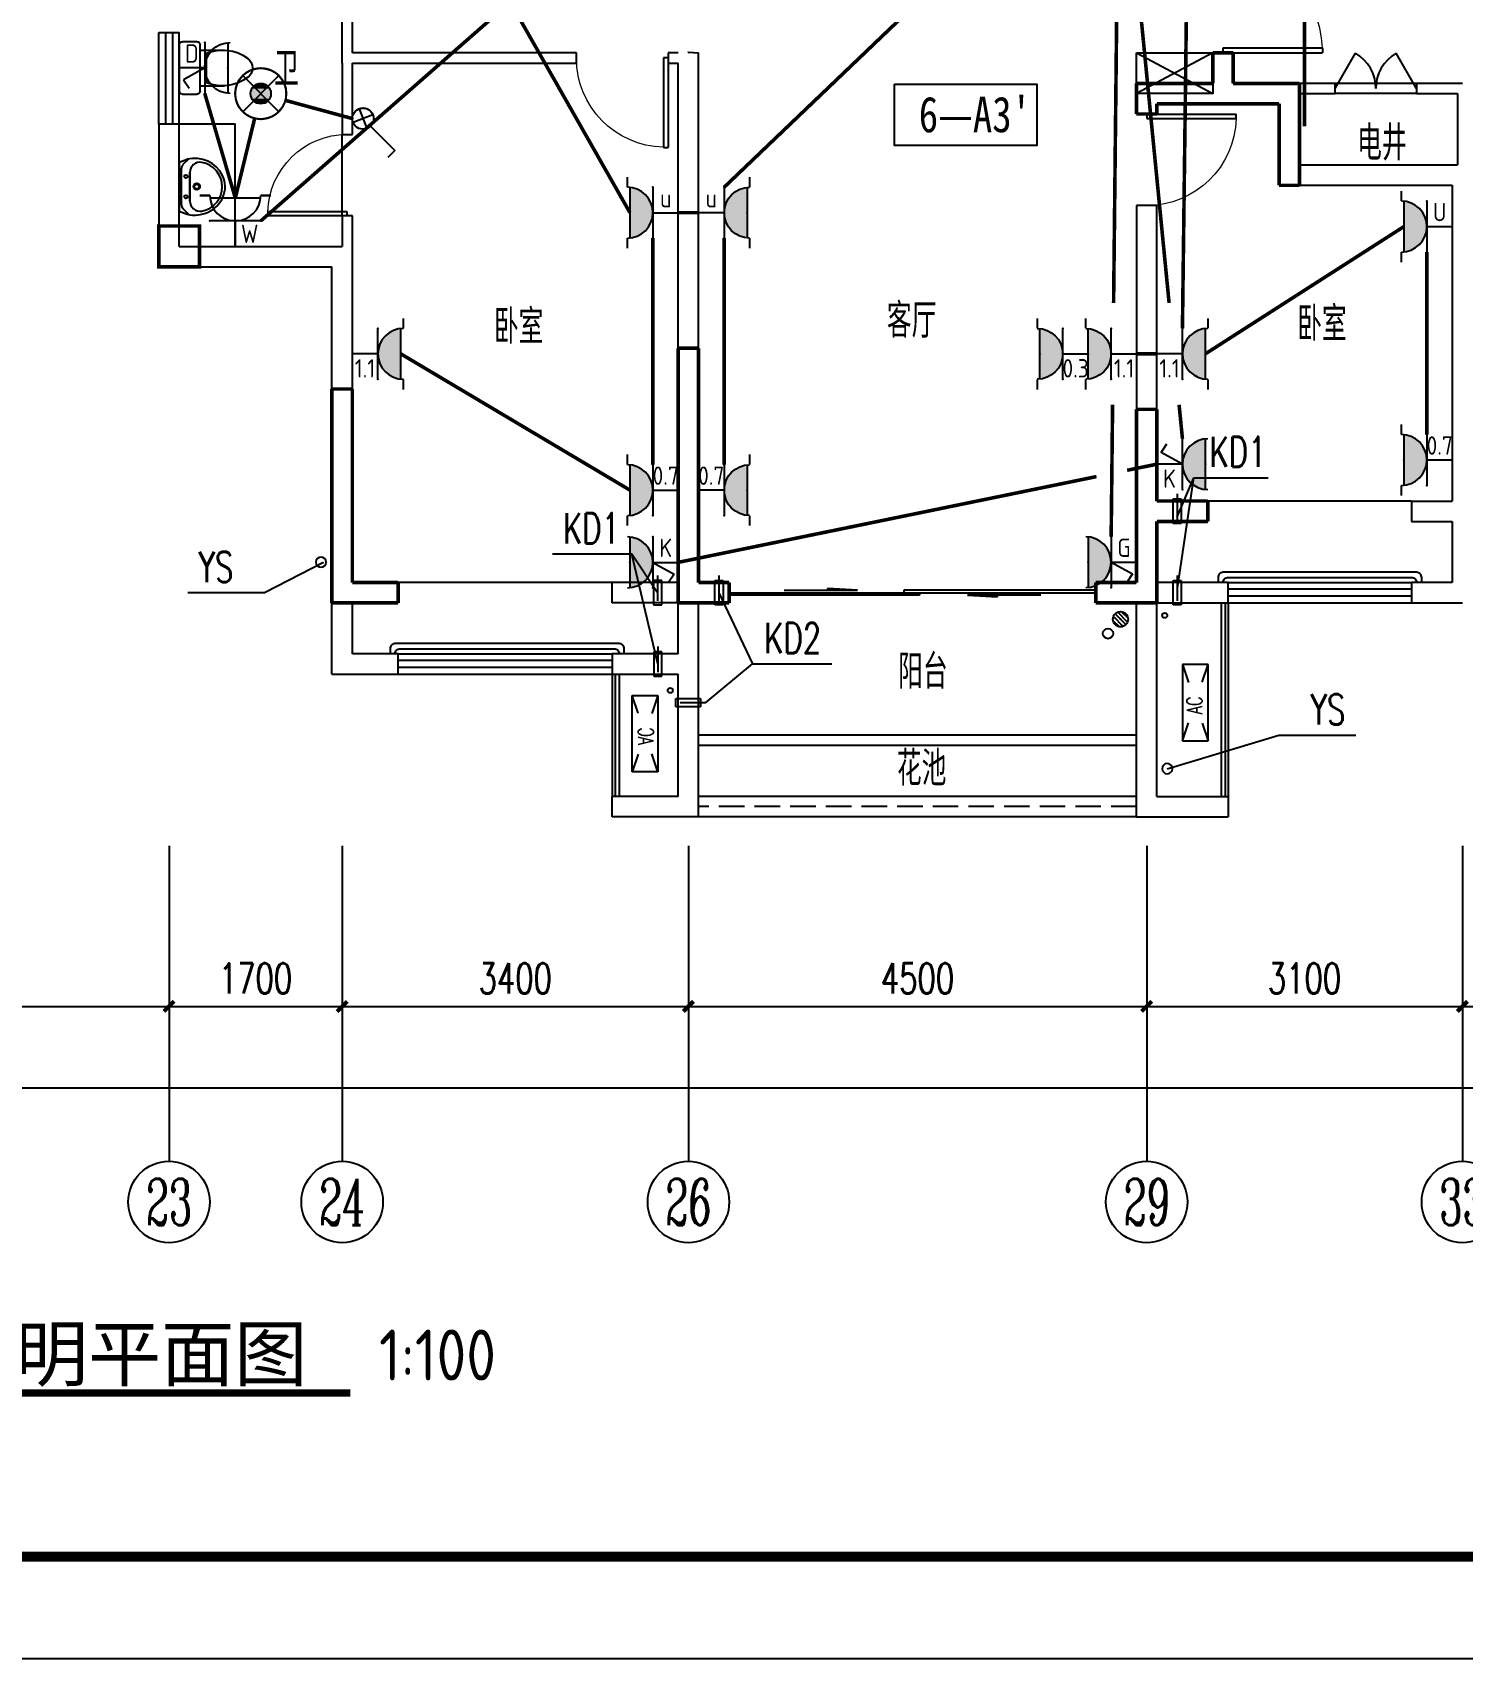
# Model space of a CAD drawing. Extents: x -993182 to -819982, y 169304 to 600104.
# Drawn here: x -953289 to -939248, y 298104 to 314068 of the extents above; entities that cross this region are included whole.
import ezdxf
from ezdxf.enums import TextEntityAlignment as Align

# ---------------------------------------------------------------- set-up
doc = ezdxf.new("R2010")
doc.units = 0
doc.header["$LTSCALE"] = 1000
doc.header["$MEASUREMENT"] = 0
doc.linetypes.add('DASH', pattern=[0.35, 0.25, -0.1])
for name, color, linetype in [('AXIS', 3, 'Continuous'), ('AXIS_TEXT', 7, 'Continuous'), ('DIM_LEAD', 3, 'Continuous'), ('DIM_SYMB', 3, 'Continuous'), ('EQUIP-插座', 3, 'Continuous'), ('EQUIP-照明', 3, 'Continuous'), ('kan', 146, 'Continuous'), ('KTIAO', 124, 'Continuous'), ('PUB_TEXT', 7, 'Continuous'), ('PUB_TITLE', 146, 'Continuous'), ('VPIPE-污水', 2, 'Continuous'), ('WALL', 4, 'Continuous'), ('WINDOW', 2, 'Continuous'), ('WIRE-动力', 2, 'Continuous'), ('WIRE-插座', 5, 'Continuous'), ('WIRE-照明', 1, 'Continuous'), ('冷凝水管', 6, 'Continuous'), ('家具', 187, 'Continuous'), ('文字2', 7, 'Continuous'), ('栏杆', 169, 'Continuous'), ('空调、空调洞', 66, 'Continuous'), ('面层', 215, 'Continuous')]:
    doc.layers.add(name, color=color, linetype=linetype)
doc.layers.add('RENDERING', color=125, linetype='Continuous', lineweight=13)
doc.styles.add('-宋体', font='', dxfattribs={"width": 0.8})
doc.styles.add('-黑体', font='simhei.ttf')
doc.styles.add('_ROMANC', font='romanc__.ttf', dxfattribs={"width": 0.700005})
doc.styles.add('_TCH_AXIS', font='COMPLEX', dxfattribs={"bigfont": 'GBCBIG'})
doc.styles.add('_TCH_DIM', font='SIMPLEX', dxfattribs={"bigfont": 'GBCBIG'})
doc.styles.add('_TCH_DIM_T3', font='SIMPLEX', dxfattribs={"width": 0.705882, "bigfont": 'GBCBIG'})
doc.styles.add('_TCH_LABEL', font='COMPLEX', dxfattribs={"bigfont": 'GBCBIG'})
doc.styles.add('_TEL_ATTDEF', font='GBENOR', dxfattribs={"width": 0.8, "height": 3, "bigfont": 'GBCBIG'})
doc.styles.add('_TEL_DIM', font='ICED', dxfattribs={"width": 0.8, "height": 3.5, "bigfont": 'BZHZ'})
doc.styles.add('COMPLEX', font='COMPLEX')
doc.styles.add('DIM_FONT', font='simplex_.ttf', dxfattribs={"width": 0.7, "bigfont": 'GBCBIG'})
doc.styles.get("Standard").update_dxf_attribs({"font": 'gbenor.shx', "bigfont": 'gbcbig.shx'})
doc.styles.get('-宋体').set_extended_font_data('SimSun')
doc.dimstyles.new('_TCH_ARCH&&100', dxfattribs={"dimtxt": 297.5, "dimasz": 100, "dimexe": 250, "dimexo": 300, "dimgap": 126.25, "dimtad": 1, "dimdec": 0, "dimzin": 0, "dimdsep": 46, "dimtxsty": '_TCH_DIM_T3', "dimblk": 'ARCHTICK', "dimcen": 0.09, "dimclrt": 7, "dimazin": 2, "dimtfac": 1, "dimtdec": 0, "dimtix": 1, "dimtmove": 2, "dimatfit": 3, "dimfxl": 0, "dimtolj": 1, "dimtzin": 0, "dimarcsym": 0})

# ---------------------------------------------------------------- blocks, each defined once
blk = doc.blocks.new('90304092557924')
at = {"layer": 'KTIAO'}
for p, q in [((-375, 125), (-198, 66)), ((-375, 125), (-375, -125)), ((375, 125), (-375, 125)), ((375, 125), (198, 66)), ((375, -125), (375, 125)), ((-203, -68), (-375, -125)), ((-375, -125), (375, -125)), ((200, -67), (375, -125))]:
    blk.add_line(p, q, dxfattribs=at)
at = {"layer": 'KTIAO', "style": '_ROMANC', "width": 0.7}
blk.add_text('AC', height=148.6, dxfattribs=at).set_placement((-113, -66))
at = {"layer": 'KTIAO', "style": 'DIM_FONT', "oblique": 0, "width": 0.6, "flags": 9}
for tag in ['XSIZE', 'YSIZE']:
    blk.add_attdef(tag, (-375, -125), '', height=0.5, dxfattribs=at)
blk = doc.blocks.new('A$C6A1B0631')
at = {"layer": '家具'}
for p, q in [((0, 527), (0, 667)), ((30, 697), (470, 697)), ((500, 667), (500, 527)), ((470, 497), (30, 497)), ((80, 497), (80, 267)), ((420, 497), (420, 267)), ((390, 437), (110, 437))]:
    blk.add_line(p, q, dxfattribs=at)
for centre, radius, start, end in [((30, 667), 30, 90, 180), ((470, 667), 30, 0, 90), ((30, 527), 30, 180, 270), ((470, 527), 30, 270, 0), ((477, 284), 398, 157.4505, 216.6381), ((23, 284), 398, 323.3619, 22.5495), ((250, 108), 110, 213.4509, 326.5491)]:
    blk.add_arc(centre, radius, start, end, dxfattribs=at)
blk = doc.blocks.new('M_E6')
for p, q in [((-240, 0), (-270, -79)), ((240, 0), (-240, 0)), ((-237, 0), (239, 0)), ((240, 0), (270, -79)), ((-213, -36), (-271, -91)), ((-179, -23), (181, -23)), ((141, -105), (-141, -105)), ((-141, -105), (141, -105)), ((217, -37), (274, -95))]:
    blk.add_line(p, q)
for centre, radius in [((-99, -65), 16.3), ((2, -172), 31.6), ((2, -172), 23), ((101, -65), 16.3)]:
    blk.add_circle(centre, radius)
for centre, radius, start, end in [((28, -152), 307, 166.1751, 244.7296), ((-141, -205), 100, 90, 190.5602), ((-179, -73), 50, 90, 133.181), ((-28, -152), 307, 297.0639, 13.8249), ((141, -205), 100, 349.4398, 90), ((181, -73), 50, 44.5607, 90), ((0, -179), 243, 190.5602, 349.4398), ((0, -201), 250, 245.8071, 296.4628), ((28, -152), 307, 266.589, 266.5936)]:
    blk.add_arc(centre, radius, start, end)
at = {"width": 0.8, "flags": 9}
for tag in ['XSIZE', 'YSIZE']:
    blk.add_attdef(tag, (0, 0), '', height=0.5, dxfattribs=at)
blk = doc.blocks.new('TRHH')
at = {"color": 6}
for centre in [(-249202, -461390), (-233616, -461390), (-252617, -471151), (-230201, -471151), (-244307, -473179), (-238511, -473179)]:
    blk.add_circle(centre, 50, dxfattribs=at)
blk = doc.blocks.new('q4')
at = {"color": 3, "const_width": 35}
for points in [[(-494460, -496495), (-494460, -496195)], [(-494460, -496195), (-494260, -496195)], [(-494260, -496495), (-494260, -496195)], [(-495210, -496495), (-494460, -496495)], [(-495210, -496795), (-495210, -496495)], [(-494260, -496495), (-493610, -496495)], [(-493610, -497495), (-493610, -496495)], [(-495010, -496795), (-495210, -496795)], [(-495010, -496695), (-494460, -496695)], [(-495010, -496795), (-495010, -496695)], [(-494460, -496695), (-493810, -496695)], [(-493810, -497495), (-493810, -496695)], [(-493610, -497495), (-493810, -497495)], [(-499710, -501595), (-499710, -499095)], [(-499710, -499095), (-499510, -499095)], [(-499510, -501395), (-499510, -499095)], [(-503110, -501595), (-503110, -499495)], [(-503110, -499495), (-502910, -499495)], [(-502910, -501395), (-502910, -499495)], [(-495210, -500595), (-495210, -499695)], [(-495210, -499695), (-495010, -499695)], [(-495010, -500595), (-495010, -499695)], [(-495210, -501395), (-495210, -500595)], [(-495010, -500595), (-494510, -500595)], [(-494510, -500595), (-494510, -500795)], [(-495010, -500795), (-494510, -500795)], [(-495010, -501595), (-495010, -500795)], [(-502910, -501395), (-502460, -501395)], [(-502460, -501395), (-502460, -501595)], [(-499510, -501395), (-499210, -501395)], [(-499210, -501395), (-499210, -501595)], [(-495610, -501395), (-495210, -501395)], [(-495610, -501595), (-495610, -501395)], [(-503110, -501595), (-502460, -501595)], [(-499710, -501595), (-499210, -501595)], [(-495610, -501595), (-495010, -501595)]]:
    blk.add_lwpolyline(points, dxfattribs=at)
blk.add_lwpolyline([(-504810, -497895), (-504810, -498295), (-504410, -498295), (-504410, -497895)], close=True, dxfattribs=at)
blk = doc.blocks.new('A$C06D6341B')
at = {"layer": '空调、空调洞', "linetype": 'DASH'}
for p, q in [((40, 0), (40, 340)), ((80, 290), (0, 290)), ((0, 290), (0, 50)), ((80, 50), (80, 290)), ((0, 50), (80, 50))]:
    blk.add_line(p, q, dxfattribs=at)
blk = doc.blocks.new('$lvtry$00000171')
for p, q in [((-74, 11), (-11, 74)), ((-70, -27), (27, 70)), ((-53, -53), (53, 53)), ((-27, -70), (70, 27)), ((11, -74), (74, -11))]:
    blk.add_line(p, q)
blk.add_circle((0, 0), 75)
blk.add_point((0, 0))
blk = doc.blocks.new('kt')
at = {"layer": 'DIM_LEAD'}
for p, q in [((-405344, -797559), (-405181, -797175)), ((-405342, -798259), (-405181, -797175)), ((-405342, -798259), (-405181, -797175)), ((-405342, -798259), (-405181, -797175)), ((-405342, -798259), (-405181, -797175)), ((-405342, -798259), (-405181, -797175)), ((-405181, -797175), (-404452, -797175)), ((-410699, -797925), (-411480, -797925)), ((-410444, -799004), (-410699, -797925)), ((-410444, -799004), (-410699, -797925)), ((-410444, -799004), (-410699, -797925)), ((-410444, -799004), (-410699, -797925)), ((-410444, -799004), (-410699, -797925)), ((-410446, -798304), (-410699, -797925)), ((-409844, -798304), (-409515, -799004)), ((-409844, -798304), (-409515, -799004)), ((-409844, -798304), (-409515, -799004)), ((-409844, -798304), (-409515, -799004)), ((-409844, -798304), (-409515, -799004)), ((-409976, -799384), (-409515, -799004)), ((-409515, -799004), (-408734, -799004))]:
    blk.add_line(p, q, dxfattribs=at)
at = {"layer": 'VPIPE-污水'}
blk.add_circle((-406024, -798706, -76424), 50, dxfattribs=at)
at = {"layer": '冷凝水管'}
for centre in [(-405467, -798527, -76424), (-410322, -799264, -76424)]:
    blk.add_circle(centre, 25, dxfattribs=at)
at = {"layer": '家具', "rotation": 89.99999999999999}
blk.add_blockref('$lvtry$00000171', (-405901, -798565, -76424), dxfattribs=at)
at = {"layer": '空调、空调洞', "xscale": -1}
for p, rotation in [((-405384, -797334, -76424), 180), ((-409884, -798134, -76424), 180), ((-405384, -798134, -76424), 180), ((-409976, -799344, -76424), 90)]:
    blk.add_blockref('A$C06D6341B', p, dxfattribs=dict(at, rotation=rotation))
at = {"layer": '空调、空调洞', "rotation": 180}
for p in [(-410406, -798134, -76424), (-410404, -798834, -76424)]:
    blk.add_blockref('A$C06D6341B', p, dxfattribs=at)
at = {"layer": 'DIM_LEAD', "color": 7, "style": '_TCH_DIM', "width": 0.705882}
for s, p in [('KD1', (-405027, -797070)), ('KD1', (-411375, -797820)), ('KD2', (-409399, -798899))]:
    blk.add_text(s, height=297.5, dxfattribs=at).set_placement(p)
blk = doc.blocks.new('trh')
at = {"layer": 'DIM_LEAD'}
for p, q in [((-222492, -471153), (-223070, -471451)), ((-223070, -471451), (-223824, -471451)), ((-214207, -473179), (-213110, -472851)), ((-213110, -472851), (-212355, -472851))]:
    blk.add_line(p, q, dxfattribs=at)
at = {"layer": 'DIM_LEAD', "color": 7, "style": '_TCH_DIM', "width": 0.705882}
for p in [(-223719, -471346), (-212800, -472746)]:
    blk.add_text('YS', height=297.5, dxfattribs=at).set_placement(p)
blk = doc.blocks.new('$DorLib2D$00000231')
at = {"color": 0}
for p, q in [((-0.5, 0), (-0.25, 0.433)), ((0.5, 0), (0.25, 0.433))]:
    blk.add_line(p, q, dxfattribs=at)
for centre, start, end in [((-0.5, 0), 0, 60), ((0.5, 0), 120, 180)]:
    blk.add_arc(centre, 0.5, start, end, dxfattribs=at)
blk = doc.blocks.new('$WINLIB2D$00000001')
at = {"color": 0}
for points in [[(-0.5, 0.5), (-0.5, -0.5)], [(-0.5, 0.5), (0.5, 0.5)], [(0.5, -0.5), (0.5, 0.5)], [(0.5, 0.1667), (-0.5, 0.1667)], [(0.5, -0.1667), (-0.5, -0.1667)], [(-0.5, -0.5), (0.5, -0.5)]]:
    blk.add_lwpolyline(points, dxfattribs=at)
blk = doc.blocks.new('$DorLib2D$00000001')
for p, q in [((0.45, 0.975), (0.5, 0.975)), ((0.45, 0), (0.45, 0.975)), ((0.5, 0), (0.5, 0.975)), ((0.5, 0), (0.45, 0))]:
    blk.add_line(p, q)
at = {"lineweight": 13}
blk.add_arc((0.475, 0), 0.975, 91.4693, 180, dxfattribs=at)
blk = doc.blocks.new('$DorLib2D$00000131')
at = {"color": 0, "linetype": 'Continuous'}
for p, q in [((0.15, 0.125), (0.2319, 0.1973)), ((0.2319, 0.1973), (0.2319, 0.125)), ((-0.5, 0.125), (-0.5, 0)), ((0.0192, 0.125), (-0.5, 0.125)), ((0.0192, 0), (0.0192, 0.125)), ((0.35, 0.125), (0.15, 0.125)), ((-0.5, 0), (0.0192, 0)), ((-0.024, 0), (0.5, 0)), ((-0.024, -0.125), (-0.024, 0)), ((0.5, 0), (0.5, -0.125)), ((-0.35, -0.125), (-0.15, -0.125)), ((-0.2319, -0.1973), (-0.2319, -0.125)), ((-0.15, -0.125), (-0.2319, -0.1973)), ((0.5, -0.125), (-0.024, -0.125))]:
    blk.add_line(p, q, dxfattribs=at)
blk = doc.blocks.new('_AXISO')
blk.add_circle((0, 0), 0.5)
at = {"layer": 'AXIS_TEXT', "style": 'COMPLEX', "width": 1.041667}
blk.add_attdef('A', text='', height=0.56, dxfattribs=at).set_placement((-0.25, -0.28), (0.25, -0.28), align=Align.FIT)
blk = doc.blocks.new('_ArchTick')
at = {"color": 0, "linetype": 'ByBlock', "const_width": 0.4}
blk.add_lwpolyline([(-0.5, -0.5), (0.5, 0.5)], dxfattribs=at)
blk = doc.blocks.new('*D886')
at = {"layer": 'AXIS', "color": 0, "lineweight": -2}
for p, q in [((-343309, -438237), (-343309, -440863)), ((-287609, -438237), (-287609, -440863)), ((-343309, -440613), (-287609, -440613))]:
    blk.add_line(p, q, dxfattribs=at)
at = {"layer": 'Defpoints', "color": 0}
for p in [(-343309, -437937), (-287609, -437937), (-287609, -440613)]:
    blk.add_point(p, dxfattribs=at)
at = {"layer": 'AXIS', "color": 0, "lineweight": -2, "xscale": 100, "yscale": 100, "zscale": 100, "rotation": 180}
blk.add_blockref('_ArchTick', (-343309, -440613), dxfattribs=at)
at = {"layer": 'AXIS', "color": 0, "lineweight": -2, "xscale": 100, "yscale": 100, "zscale": 100}
blk.add_blockref('_ArchTick', (-287609, -440613), dxfattribs=at)
at = {"layer": 'AXIS', "color": 7, "insert": (-315459, -440338), "char_height": 297.5, "attachment_point": 5, "style": '_TCH_DIM_T3'}
blk.add_mtext('\\A1;55700', dxfattribs=at)
blk = doc.blocks.new('*D896')
at = {"layer": 'AXIS', "color": 0, "lineweight": -2}
for p, q in [((-317809, -438237), (-317809, -440063)), ((-313109, -438237), (-313109, -440063)), ((-317809, -439813), (-313109, -439813))]:
    blk.add_line(p, q, dxfattribs=at)
at = {"layer": 'Defpoints', "color": 0}
for p in [(-317809, -437937), (-313109, -437937), (-313109, -439813)]:
    blk.add_point(p, dxfattribs=at)
at = {"layer": 'AXIS', "color": 0, "lineweight": -2, "xscale": 100, "yscale": 100, "zscale": 100, "rotation": 180}
blk.add_blockref('_ArchTick', (-317809, -439813), dxfattribs=at)
at = {"layer": 'AXIS', "color": 0, "lineweight": -2, "xscale": 100, "yscale": 100, "zscale": 100}
blk.add_blockref('_ArchTick', (-313109, -439813), dxfattribs=at)
at = {"layer": 'AXIS', "color": 7, "insert": (-315459, -439538), "char_height": 297.5, "attachment_point": 5, "style": '_TCH_DIM_T3'}
blk.add_mtext('\\A1;4700', dxfattribs=at)
blk = doc.blocks.new('*D897')
at = {"layer": 'AXIS', "color": 0, "lineweight": -2}
for p, q in [((-313109, -438237), (-313109, -440063)), ((-311409, -438237), (-311409, -440063)), ((-313109, -439813), (-311409, -439813))]:
    blk.add_line(p, q, dxfattribs=at)
at = {"layer": 'Defpoints', "color": 0}
for p in [(-313109, -437937), (-311409, -437937), (-311409, -439813)]:
    blk.add_point(p, dxfattribs=at)
at = {"layer": 'AXIS', "color": 0, "lineweight": -2, "xscale": 100, "yscale": 100, "zscale": 100, "rotation": 180}
blk.add_blockref('_ArchTick', (-313109, -439813), dxfattribs=at)
at = {"layer": 'AXIS', "color": 0, "lineweight": -2, "xscale": 100, "yscale": 100, "zscale": 100}
blk.add_blockref('_ArchTick', (-311409, -439813), dxfattribs=at)
at = {"layer": 'AXIS', "color": 7, "insert": (-312259, -439538), "char_height": 297.5, "attachment_point": 5, "style": '_TCH_DIM_T3'}
blk.add_mtext('\\A1;1700', dxfattribs=at)
blk = doc.blocks.new('*D898')
at = {"layer": 'AXIS', "color": 0, "lineweight": -2}
for p, q in [((-311409, -438237), (-311409, -440063)), ((-308009, -438237), (-308009, -440063)), ((-311409, -439813), (-308009, -439813))]:
    blk.add_line(p, q, dxfattribs=at)
at = {"layer": 'Defpoints', "color": 0}
for p in [(-311409, -437937), (-308009, -437937), (-308009, -439813)]:
    blk.add_point(p, dxfattribs=at)
at = {"layer": 'AXIS', "color": 0, "lineweight": -2, "xscale": 100, "yscale": 100, "zscale": 100, "rotation": 180}
blk.add_blockref('_ArchTick', (-311409, -439813), dxfattribs=at)
at = {"layer": 'AXIS', "color": 0, "lineweight": -2, "xscale": 100, "yscale": 100, "zscale": 100}
blk.add_blockref('_ArchTick', (-308009, -439813), dxfattribs=at)
at = {"layer": 'AXIS', "color": 7, "insert": (-309709, -439538), "char_height": 297.5, "attachment_point": 5, "style": '_TCH_DIM_T3'}
blk.add_mtext('\\A1;3400', dxfattribs=at)
blk = doc.blocks.new('*D899')
at = {"layer": 'AXIS', "color": 0, "lineweight": -2}
for p, q in [((-308009, -438237), (-308009, -440063)), ((-303509, -438237), (-303509, -440063)), ((-308009, -439813), (-303509, -439813))]:
    blk.add_line(p, q, dxfattribs=at)
at = {"layer": 'Defpoints', "color": 0}
for p in [(-308009, -437937), (-303509, -437937), (-303509, -439813)]:
    blk.add_point(p, dxfattribs=at)
at = {"layer": 'AXIS', "color": 0, "lineweight": -2, "xscale": 100, "yscale": 100, "zscale": 100, "rotation": 180}
blk.add_blockref('_ArchTick', (-308009, -439813), dxfattribs=at)
at = {"layer": 'AXIS', "color": 0, "lineweight": -2, "xscale": 100, "yscale": 100, "zscale": 100}
blk.add_blockref('_ArchTick', (-303509, -439813), dxfattribs=at)
at = {"layer": 'AXIS', "color": 7, "insert": (-305759, -439538), "char_height": 297.5, "attachment_point": 5, "style": '_TCH_DIM_T3'}
blk.add_mtext('\\A1;4500', dxfattribs=at)
blk = doc.blocks.new('*D900')
at = {"layer": 'AXIS', "color": 0, "lineweight": -2}
for p, q in [((-303509, -438237), (-303509, -440063)), ((-300409, -438237), (-300409, -440063)), ((-303509, -439813), (-300409, -439813))]:
    blk.add_line(p, q, dxfattribs=at)
at = {"layer": 'Defpoints', "color": 0}
for p in [(-303509, -437937), (-300409, -437937), (-300409, -439813)]:
    blk.add_point(p, dxfattribs=at)
at = {"layer": 'AXIS', "color": 0, "lineweight": -2, "xscale": 100, "yscale": 100, "zscale": 100, "rotation": 180}
blk.add_blockref('_ArchTick', (-303509, -439813), dxfattribs=at)
at = {"layer": 'AXIS', "color": 0, "lineweight": -2, "xscale": 100, "yscale": 100, "zscale": 100}
blk.add_blockref('_ArchTick', (-300409, -439813), dxfattribs=at)
at = {"layer": 'AXIS', "color": 7, "insert": (-301959, -439538), "char_height": 297.5, "attachment_point": 5, "style": '_TCH_DIM_T3'}
blk.add_mtext('\\A1;3100', dxfattribs=at)
blk = doc.blocks.new('*D901')
at = {"layer": 'AXIS', "color": 0, "lineweight": -2}
for p, q in [((-300409, -438237), (-300409, -440063)), ((-297309, -438237), (-297309, -440063)), ((-300409, -439813), (-297309, -439813))]:
    blk.add_line(p, q, dxfattribs=at)
at = {"layer": 'Defpoints', "color": 0}
for p in [(-300409, -437937), (-297309, -437937), (-297309, -439813)]:
    blk.add_point(p, dxfattribs=at)
at = {"layer": 'AXIS', "color": 0, "lineweight": -2, "xscale": 100, "yscale": 100, "zscale": 100, "rotation": 180}
blk.add_blockref('_ArchTick', (-300409, -439813), dxfattribs=at)
at = {"layer": 'AXIS', "color": 0, "lineweight": -2, "xscale": 100, "yscale": 100, "zscale": 100}
blk.add_blockref('_ArchTick', (-297309, -439813), dxfattribs=at)
at = {"layer": 'AXIS', "color": 7, "insert": (-298859, -439538), "char_height": 297.5, "attachment_point": 5, "style": '_TCH_DIM_T3'}
blk.add_mtext('\\A1;3100', dxfattribs=at)
blk = doc.blocks.new('$equip$00002828')
for p, q in [((0.354, 0.354), (-0.354, -0.354)), ((-0.354, 0.354), (0.354, -0.354))]:
    blk.add_line(p, q)
at = {"const_width": 0.04}
blk.add_lwpolyline([(0.5, 0, -1), (-0.5, 0, -1), (0.5, 0, 1)], format="xyb", dxfattribs=at)
for radius in [0.5, 0.2]:
    blk.add_circle((0, 0), radius)
for p in [(0, 0.5), (-0.5, 0), (0.5, 0), (0, -0.5)]:
    blk.add_point(p)
for points in [[(-0.173, 0.1), (0.173, 0.1), (-0.2, 0), (0.2, 0)], [(-0.173, -0.1), (0.173, -0.1), (-0.2, 0), (0.2, 0)], [(-0.1, 0.173), (0.1, 0.173), (-0.173, 0.1), (0.173, 0.1)], [(0, 0.2), (0, 0.2), (-0.1, 0.173), (0.1, 0.173)], [(-0.1, -0.173), (0.1, -0.173), (-0.173, -0.1), (0.173, -0.1)], [(0, -0.2), (0, -0.2), (-0.1, -0.173), (0.1, -0.173)]]:
    blk.add_solid(points)
at = {"color": 7, "style": '_TEL_DIM', "flags": 1}
for tag in ['A', 'REMARK']:
    blk.add_attdef(tag, text='', height=0.00002, dxfattribs=at).set_placement((0, 0), align=Align.MIDDLE_CENTER)
blk = doc.blocks.new('$equip$00003183')
for p, q in [((0.147, 0.356), (0.625, 0.833)), ((0.625, 0.833), (0.766, 0.692)), ((-0.076, 0.402), (0.076, 0.014)), ((-0.194, 0.132), (0.194, 0.285))]:
    blk.add_line(p, q)
blk.add_circle((0, 0.208), 0.208)
for p in [(0, 0.417), (-0.208, 0.208), (0, 0), (0.208, 0.208)]:
    blk.add_point(p)
at = {"flags": 9}
blk.add_attdef('A', (0, 0), '', height=0.00002, dxfattribs=at)
blk = doc.blocks.new('$equip$00003134')
h = blk.add_hatch(color=256)
h.dxf.hatch_style = 1
h.paths.add_polyline_path([(-0.498, 0.95, 0.904534), (0.497, 0.95)])
for p, q in [((0.497, 0.95), (-0.498, 0.95)), ((0.5, 0.5), (-0.5, 0.5)), ((0, 0.5), (0, 0))]:
    blk.add_line(p, q)
at = {"const_width": 0.04}
for points in [[(-0.5, 1), (-0.7, 1)], [(0.5, 1), (0.7, 1)]]:
    blk.add_lwpolyline(points, dxfattribs=at)
blk.add_arc((0, 1), 0.5, 180, 0)
for p in [(0, 0.95), (-0.5, 0.5), (0.5, 0.5), (0, 0)]:
    blk.add_point(p)
at = {"color": 7, "style": '_TCH_LABEL'}
blk.add_attdef('$TEXT$', text='', height=0.36, dxfattribs=at).set_placement((0.284, 0.247), align=Align.MIDDLE_CENTER)
at = {"color": 7, "style": '_TCH_LABEL', "flags": 1}
blk.add_attdef('A', text='', height=0.000025, dxfattribs=at).set_placement((0, 0), align=Align.MIDDLE_CENTER)
blk = doc.blocks.new('$equip$00003156')
h = blk.add_hatch(color=256)
h.dxf.hatch_style = 1
h.paths.add_polyline_path([(-0.498, 0.95, 0.904534), (0.497, 0.95)])
for p, q in [((0.497, 0.95), (-0.498, 0.95)), ((0.5, 0.5), (-0.5, 0.5)), ((0, 0.5), (-0.23, 0.084)), ((0, 0.5), (0, 0)), ((-0.23, 0.084), (-0.397, 0.193))]:
    blk.add_line(p, q)
blk.add_arc((0, 1), 0.5, 180, 0)
for p in [(0, 0.95), (-0.5, 0.5), (0.5, 0.5), (0, 0)]:
    blk.add_point(p)
at = {"color": 7, "style": '_TCH_LABEL'}
blk.add_attdef('$TEXT$', text='', height=0.36, dxfattribs=at).set_placement((0.284, 0.247), align=Align.MIDDLE_CENTER)
at = {"color": 7, "style": '_TCH_LABEL', "flags": 1}
blk.add_attdef('A', text='', height=0.000025, dxfattribs=at).set_placement((0, 0), align=Align.MIDDLE_CENTER)
blk = doc.blocks.new('$equip$00003162')
for p, q in [((0.497, 0.95), (-0.498, 0.95)), ((0.5, 0.5), (-0.5, 0.5)), ((0, 0.5), (0, 0))]:
    blk.add_line(p, q)
at = {"const_width": 0.04}
for points in [[(-0.5, 1), (-0.7, 1)], [(0.5, 1), (0.7, 1)]]:
    blk.add_lwpolyline(points, dxfattribs=at)
blk.add_arc((0, 1), 0.5, 180, 0)
for p in [(0, 0.95), (-0.5, 0.5), (0.5, 0.5), (0, 0)]:
    blk.add_point(p)
at = {"color": 7, "style": '_TCH_LABEL'}
blk.add_attdef('$TEXT$', text='', height=0.36, dxfattribs=at).set_placement((0.284, 0.247), align=Align.MIDDLE_CENTER)
at = {"color": 7, "style": '_TCH_LABEL', "flags": 1}
blk.add_attdef('A', text='', height=0.000025, dxfattribs=at).set_placement((0, 0), align=Align.MIDDLE_CENTER)
blk = doc.blocks.new('$equip$00003155')
for p, q in [((0.497, 0.95), (-0.498, 0.95)), ((0.5, 0.5), (-0.5, 0.5)), ((0, 0.5), (-0.23, 0.084)), ((0, 0.5), (0, 0)), ((-0.23, 0.084), (-0.397, 0.193))]:
    blk.add_line(p, q)
blk.add_arc((0, 1), 0.5, 180, 0)
for p in [(0, 0.95), (-0.5, 0.5), (0.5, 0.5), (0, 0)]:
    blk.add_point(p)
at = {"color": 7, "style": '_TCH_LABEL'}
blk.add_attdef('$TEXT$', text='', height=0.36, dxfattribs=at).set_placement((0.284, 0.247), align=Align.MIDDLE_CENTER)
at = {"color": 7, "style": '_TCH_LABEL', "flags": 1}
blk.add_attdef('A', text='', height=0.000025, dxfattribs=at).set_placement((0, 0), align=Align.MIDDLE_CENTER)
blk = doc.blocks.new('5#、7#楼参照')
at = {"layer": 'AXIS'}
for p, q in [((-313108.8, -439891.3), (-313108.8, -441333.5)), ((-311408.8, -439891.3), (-311408.8, -441333.5)), ((-308008.8, -439891.3), (-308008.8, -441333.5)), ((-303508.8, -439891.3), (-303508.8, -441333.5)), ((-300408.8, -439891.3), (-300408.8, -441333.5))]:
    blk.add_line(p, q, dxfattribs=at)
at = {"layer": 'kan'}
for p, q in [((-302708.8, -435850.9), (-302708.8, -437750.9)), ((-308758.8, -436550.9), (-308758.8, -437750.9))]:
    blk.add_line(p, q, dxfattribs=at)
at = {"layer": 'kan', "color": 124, "elevation": 0}
for points in [[(-303608.8, -437150.9), (-307908.8, -437150.9), (-307908.8, -437150.9)], [(-303608.8, -437250.9), (-307908.8, -437250.9)]]:
    blk.add_lwpolyline(points, dxfattribs=at)
at = {"layer": 'kan'}
for points in [[(-303608.8, -437750.9), (-307908.8, -437750.9)], [(-303608.8, -437950.9), (-307908.8, -437950.9)]]:
    blk.add_lwpolyline(points, dxfattribs=at)
at = {"layer": 'kan', "linetype": 'DASH'}
blk.add_lwpolyline([(-303608.8, -437850.9), (-307908.8, -437850.9)], dxfattribs=at)
at = {"layer": 'PUB_TITLE'}
blk.add_lwpolyline([(-354342.7, -446215.5), (-270242.7, -446215.5), (-270242.7, -386815.5), (-354342.7, -386815.5)], close=True, dxfattribs=at)
at = {"layer": 'PUB_TITLE', "const_width": 100}
blk.add_lwpolyline([(-351842.7, -445215.5), (-271242.7, -445215.5), (-271242.7, -387815.5), (-351842.7, -387815.5)], close=True, dxfattribs=at)
at = {"layer": 'WALL'}
for p, q in [((-311408.8, -430550.9), (-311408.8, -429350.9)), ((-311308.8, -430450.9), (-311308.8, -429350.9)), ((-311408.8, -430550.9), (-311408.8, -431250.9)), ((-309108.8, -430450.9), (-311308.8, -430450.9)), ((-311308.8, -430550.9), (-309108.8, -430550.9)), ((-311308.8, -431250.9), (-311308.8, -430550.9)), ((-309108.8, -430550.9), (-309108.8, -430450.9)), ((-308108.8, -430450.9), (-308208.8, -430450.9)), ((-308208.8, -430450.9), (-308208.8, -430550.9)), ((-308208.8, -430550.9), (-308108.8, -430550.9)), ((-308108.8, -435650.9), (-308108.8, -430550.9)), ((-308014.6, -430445.6), (-308009.1, -430445.3)), ((-308009.1, -430445.3), (-307908.8, -430450.9)), ((-307908.8, -430550.9), (-307908.8, -430450.9)), ((-307908.8, -435650.9), (-307908.8, -430550.9)), ((-302658.8, -430450.9), (-302858.8, -430450.9)), ((-302858.8, -430450.9), (-302858.8, -430750.9)), ((-302658.8, -430750.9), (-302658.8, -430450.9)), ((-303608.8, -430750.9), (-303608.8, -431050.9)), ((-303608.8, -430750.9), (-302858.8, -430750.9)), ((-302658.8, -430750.9), (-302108.8, -430750.9)), ((-301658.8, -430750.9), (-302108.8, -430750.9)), ((-302008.8, -430850.9), (-302008.8, -431550.9)), ((-302008.8, -430850.9), (-301658.8, -430850.9)), ((-301658.8, -430850.9), (-301658.8, -430750.9)), ((-300408.8, -430750.9), (-300858.8, -430750.9)), ((-300858.8, -430750.9), (-300858.8, -430850.9)), ((-300858.8, -430850.9), (-300458.8, -430850.9)), ((-300458.8, -430850.9), (-300458.8, -431550.9)), ((-303408.8, -431050.9), (-303408.8, -430950.9)), ((-303408.8, -430950.9), (-302758.8, -430950.9)), ((-302758.8, -430950.9), (-302208.8, -430950.9)), ((-302208.8, -430950.9), (-302208.8, -431750.9)), ((-313008.8, -431150.9), (-313208.8, -431150.9)), ((-313208.8, -431150.9), (-313208.8, -432550.9)), ((-313008.8, -432350.9), (-313008.8, -431150.9)), ((-303608.8, -431050.9), (-303408.8, -431050.9)), ((-311408.8, -431250.9), (-311308.8, -431250.9)), ((-302008.8, -431550.9), (-300458.8, -431550.9)), ((-302208.8, -431750.9), (-300508.8, -431750.9)), ((-300508.8, -431750.9), (-300508.8, -434850.9)), ((-303408.8, -431950.9), (-303608.8, -431950.9)), ((-303608.8, -431950.9), (-303608.8, -434950.9)), ((-303408.8, -434850.9), (-303408.8, -431950.9)), ((-311308.8, -432050.9), (-311408.8, -432050.9)), ((-311408.8, -432050.9), (-311408.8, -432350.9)), ((-311308.8, -432450.9), (-311308.8, -432050.9)), ((-313008.8, -432350.9), (-311408.8, -432350.9)), ((-311308.8, -435650.9), (-311308.8, -432450.9)), ((-313208.8, -432550.9), (-311508.8, -432550.9)), ((-311508.8, -435750.9), (-311508.8, -432550.9)), ((-303408.8, -434850.9), (-302908.8, -434850.9)), ((-302908.8, -434850.9), (-302908.8, -435050.9)), ((-300908.8, -434850.9), (-300508.8, -434850.9)), ((-300908.8, -434850.9), (-300908.8, -435050.9)), ((-303608.8, -435650.9), (-303608.8, -434950.9)), ((-303408.8, -435050.9), (-302908.8, -435050.9)), ((-303408.8, -435650.9), (-303408.8, -435050.9)), ((-300908.8, -435050.9), (-300508.8, -435050.9)), ((-300508.8, -435050.9), (-300508.8, -435650.9)), ((-311308.8, -435650.9), (-310858.8, -435650.9)), ((-310858.8, -435650.9), (-310858.8, -435850.9)), ((-308108.8, -435650.9), (-308758.8, -435650.9)), ((-308758.8, -435850.9), (-308758.8, -435650.9)), ((-307608.8, -435650.9), (-307908.8, -435650.9)), ((-307608.8, -435850.9), (-307608.8, -435650.9)), ((-303608.8, -435650.9), (-304008.8, -435650.9)), ((-304008.8, -435650.9), (-304008.8, -435850.9)), ((-302708.8, -435650.9), (-303408.8, -435650.9)), ((-302708.8, -435850.9), (-302708.8, -435650.9)), ((-300508.8, -435650.9), (-300908.8, -435650.9)), ((-300908.8, -435650.9), (-300908.8, -435850.9)), ((-311508.8, -436550.9), (-311508.8, -435750.9)), ((-311308.8, -436350.9), (-311308.8, -435850.9)), ((-311308.8, -435850.9), (-310858.8, -435850.9)), ((-308108.8, -435850.9), (-308758.8, -435850.9)), ((-308108.8, -436350.9), (-308108.8, -435850.9)), ((-307908.8, -435850.9), (-307608.8, -435850.9)), ((-307908.8, -436450.9), (-307908.8, -435850.9)), ((-304008.8, -435850.9), (-303608.8, -435850.9)), ((-303608.8, -437950.9), (-303608.8, -435850.9)), ((-303408.8, -435850.9), (-302708.8, -435850.9)), ((-303408.8, -437750.9), (-303408.8, -435850.9)), ((-300908.8, -435850.9), (-300408.8, -435850.9)), ((-310858.8, -436350.9), (-311308.8, -436350.9)), ((-310858.8, -436550.9), (-310858.8, -436350.9)), ((-308108.8, -436350.9), (-308758.8, -436350.9)), ((-308758.8, -436350.9), (-308758.8, -436550.9)), ((-307908.8, -437950.9), (-307908.8, -436450.9)), ((-311508.8, -436550.9), (-310858.8, -436550.9)), ((-308758.8, -436550.9), (-308108.8, -436550.9)), ((-308108.8, -437750.9), (-308108.8, -436550.9)), ((-308108.8, -437750.9), (-308758.8, -437750.9)), ((-308758.8, -437950.9), (-308758.8, -437750.9)), ((-303408.8, -437750.9), (-302708.8, -437750.9)), ((-302708.8, -437750.9), (-302708.8, -437950.9)), ((-307908.8, -437950.9), (-308758.8, -437950.9)), ((-303608.8, -437950.9), (-302708.8, -437950.9))]:
    blk.add_line(p, q, dxfattribs=at)
at = {"layer": 'WINDOW'}
for p, q in [((-300858.8, -430750.9, 0), (-301658.8, -430750.9, 0)), ((-300858.8, -430850.9, 0), (-301658.8, -430850.9, 0)), ((-311408.8, -432050.9, 0), (-311408.8, -431250.9, 0)), ((-300908.8, -434850.9), (-302908.8, -434850.9)), ((-308758.8, -435650.9), (-310858.8, -435650.9))]:
    blk.add_line(p, q, dxfattribs=at)
at = {"layer": '家具'}
blk.add_lwpolyline([(-303608.8, -430450.9), (-302858.8, -430450.9), (-302858.8, -430850.9), (-303608.8, -430850.9)], close=True, dxfattribs=at)
for points in [[(-302858.8, -430450.9), (-303608.8, -430850.9)], [(-303608.8, -430450.9), (-302858.8, -430850.9)], [(-313008.8, -432350.9), (-312458.8, -432350.9), (-312458.8, -431450.9), (-312458.8, -431150.9), (-313008.8, -431150.9)]]:
    blk.add_lwpolyline(points, dxfattribs=at)
at = {"layer": '栏杆'}
for p, q in [((-302778.8, -435850.9), (-302778.8, -437750.9)), ((-302738.8, -435850.9), (-302738.8, -437750.9)), ((-308728.8, -436550.9), (-308728.8, -437750.9)), ((-308688.8, -436550.9), (-308688.8, -437750.9))]:
    blk.add_line(p, q, dxfattribs=at)
for points in [[(-300808.8, -435650.9), (-300808.8, -435600.9, 0.4142136), (-300858.8, -435550.9), (-302758.8, -435550.9, 0.4142136), (-302808.8, -435600.9), (-302808.8, -435650.9)], [(-302758.8, -435650.9), (-302758.8, -435650.9, -0.4142136), (-302708.8, -435600.9), (-300908.8, -435600.9, -0.4142136), (-300858.8, -435650.9), (-300858.8, -435650.9)], [(-308638.8, -436350.9), (-308638.8, -436300.9, 0.4142136), (-308688.8, -436250.9), (-310888.8, -436250.9, 0.4142136), (-310938.8, -436300.9), (-310938.8, -436350.9)], [(-310888.8, -436350.9), (-310888.8, -436350.9, -0.4142136), (-310838.8, -436300.9), (-308738.8, -436300.9, -0.4142136), (-308688.8, -436350.9), (-308688.8, -436350.9)]]:
    blk.add_lwpolyline(points, format="xyb", dxfattribs=at)
at = {"color": 6, "xscale": -1}
blk.add_blockref('TRHH', (-541817.6, 35700), dxfattribs=at)
at = {"layer": 'AXIS'}
ref = blk.add_blockref('_AXISO', (-313108.8, -441733.5), dxfattribs=dict(at, xscale=800, yscale=800, zscale=800))
ref.add_attrib('A', '23', dxfattribs={"layer": 'AXIS_TEXT', "height": 452.55, "style": '_TCH_AXIS', "width": 0.617647}).set_placement((-313335.1, -441959.8), (-312882.5, -441959.8), align=Align.FIT)
ref = blk.add_blockref('_AXISO', (-311408.8, -441733.5), dxfattribs=dict(at, xscale=800, yscale=800, zscale=800))
ref.add_attrib('A', '24', dxfattribs={"layer": 'AXIS_TEXT', "height": 452.55, "style": '_TCH_AXIS', "width": 0.583333}).set_placement((-311635.1, -441959.8), (-311182.5, -441959.8), align=Align.FIT)
ref = blk.add_blockref('_AXISO', (-308008.8, -441733.5), dxfattribs=dict(at, xscale=800, yscale=800, zscale=800))
ref.add_attrib('A', '26', dxfattribs={"layer": 'AXIS_TEXT', "height": 452.55, "style": '_TCH_AXIS', "width": 0.617647}).set_placement((-308235.1, -441959.8), (-307782.5, -441959.8), align=Align.FIT)
ref = blk.add_blockref('_AXISO', (-303508.8, -441733.5), dxfattribs=dict(at, xscale=800, yscale=800, zscale=800))
ref.add_attrib('A', '29', dxfattribs={"layer": 'AXIS_TEXT', "height": 452.55, "style": '_TCH_AXIS', "width": 0.617647}).set_placement((-303735.1, -441959.8), (-303282.5, -441959.8), align=Align.FIT)
ref = blk.add_blockref('_AXISO', (-300408.8, -441733.5), dxfattribs=dict(at, xscale=800, yscale=800, zscale=800))
ref.add_attrib('A', '33', dxfattribs={"layer": 'AXIS_TEXT', "height": 452.55, "style": '_TCH_AXIS', "width": 0.636364}).set_placement((-300635.1, -441959.8), (-300182.5, -441959.8), align=Align.FIT)
at = {"layer": 'RENDERING', "rotation": 90.00000000000001}
blk.add_blockref('90304092557924', (-303031.6, -436830.4), dxfattribs=at)
at = {"layer": 'RENDERING', "xscale": -1, "rotation": 270}
blk.add_blockref('90304092557924', (-308434.9, -437133.9), dxfattribs=at)
at = {"layer": 'WINDOW'}
for name, p, xscale, yscale, zscale, rotation in [('$DorLib2D$00000001', (-302758.8, -429950.9), 1000, 1000, 1000, 270), ('$WINLIB2D$00000001', (-313108.8, -430700.9), -900, 200, -900, 270), ('$DorLib2D$00000231', (-301258.8, -430800.9), -800, -800, -800, 180.0000000000118), ('$DorLib2D$00000001', (-303508.8, -431500.9), 900, -900, 900, 90), ('$DorLib2D$00000001', (-311358.8, -431650.9), -800, 800, -800, 90), ('$WINLIB2D$00000001', (-301808.8, -435750.9), -1800, 200, -1800, 180), ('$WINLIB2D$00000001', (-309808.8, -436450.9), 2100, -200, 2100, 359.9999999999843)]:
    blk.add_blockref(name, p, dxfattribs=dict(at, xscale=xscale, yscale=yscale, zscale=zscale, rotation=rotation))
for name, p, xscale, yscale, zscale in [('$DorLib2D$00000001', (-308658.8, -430500.9), 900, -900, 900), ('$DorLib2D$00000131', (-305808.8, -435750.9), 3600, -200, 3600)]:
    blk.add_blockref(name, p, dxfattribs=dict(at, xscale=xscale, yscale=yscale, zscale=zscale))
at = {"layer": '家具', "xscale": -1.03000020980835, "yscale": 1.03000020980835, "zscale": 1.03000020980835, "rotation": 90}
blk.add_blockref('A$C6A1B0631', (-312290.7, -430341.4), dxfattribs=at)
at = {"layer": '家具', "rotation": 90.00000000000001}
blk.add_blockref('M_E6', (-313008.8, -431765), dxfattribs=at)
at = {"layer": '面层'}
for name, p in [('kt', (102134.9, 362553.2)), ('trh', (-89100, 35700)), ('q4', (191600.7, 65744.1))]:
    blk.add_blockref(name, p, dxfattribs=at)
at = {"layer": 'AXIS'}
for p1, p2, distance, picture, middle in [((-343308.8, -437936.5), (-287608.8, -437936.5), -2677, '*D886', (-315458.8, -440338.5)), ((-317808.8, -437936.5), (-313108.8, -437936.5), -1877, '*D896', (-315458.8, -439538.5)), ((-313108.8, -437936.5), (-311408.8, -437936.5), -1877, '*D897', (-312258.8, -439538.5)), ((-311408.8, -437936.5), (-308008.8, -437936.5), -1877, '*D898', (-309708.8, -439538.5)), ((-308008.8, -437936.5), (-303508.8, -437936.5), -1877, '*D899', (-305758.8, -439538.5)), ((-303508.8, -437936.5), (-300408.8, -437936.5), -1877, '*D900', (-301958.8, -439538.5)), ((-300408.8, -437936.5), (-297308.8, -437936.5), -1877, '*D901', (-298858.8, -439538.5))]:
    dim = blk.add_aligned_dim(p1=p1, p2=p2, distance=distance, dimstyle='_TCH_ARCH&&100', dxfattribs=at)
    dim.commit()
    dim.dimension.update_dxf_attribs({"geometry": picture, "text_midpoint": middle})

msp = doc.modelspace()

# ---------------------------------------------------------------- linework, layer by layer
at = {"layer": 'DIM_SYMB', "const_width": 70}
msp.add_lwpolyline([(-958480, 300710), (-950167, 300710)], dxfattribs=at)
at = {"layer": 'WIRE-动力', "linetype": 'Continuous', "const_width": 35}
msp.add_lwpolyline([(-940800, 313147), (-940800, 314973)], dxfattribs=at)
at = {"layer": 'WIRE-插座', "linetype": 'Continuous', "const_width": 35}
for points in [[(-942714, 316166), (-946498, 312549)], [(-942674, 311413), (-942624, 316076)], [(-942534, 315538), (-942129, 311413)], [(-941998, 311163), (-941948, 315148)], [(-948998, 315068), (-947423, 312299)], [(-951048, 312218), (-948714, 314265)], [(-951298, 312443), (-951598, 313470)], [(-946948, 312299), (-946748, 312299)], [(-941773, 310913), (-939823, 312163)], [(-947198, 309825), (-947198, 312049)], [(-946498, 309825), (-946498, 312049)], [(-939598, 310121), (-939598, 311913)], [(-949673, 310913), (-947423, 309575)], [(-942448, 310913), (-942248, 310913)], [(-942698, 309117), (-942684, 310413)], [(-942031, 310413), (-941998, 310080)], [(-946948, 308866), (-942842, 309708)], [(-942541, 309770), (-942248, 309830)]]:
    msp.add_lwpolyline(points, dxfattribs=at)
at = {"layer": 'WIRE-照明', "linetype": 'Continuous', "const_width": 35}
for points in [[(-950807, 313402), (-950148, 313223)], [(-951298, 312443), (-951108, 313225)]]:
    msp.add_lwpolyline(points, dxfattribs=at)
at = {"layer": '文字2', "color": 5}
msp.add_lwpolyline([(-944827, 313560), (-943427, 313560), (-943427, 312960), (-944827, 312960)], close=True, dxfattribs=at)

# ---------------------------------------------------------------- block references
at = {"layer": 'EQUIP-插座'}
ref = msp.add_blockref('$equip$00003155', (-951848, 313720), dxfattribs=dict(at, xscale=-500, yscale=500, zscale=500, rotation=270.0000000000167))
ref.add_attrib('$TEXT$', 'D', dxfattribs={"layer": '0', "color": 7, "height": 180, "style": '_TEL_ATTDEF'}).set_placement((-951725, 313862), align=Align.MIDDLE_CENTER)
ref = msp.add_blockref('$equip$00003134', (-946948, 312299), dxfattribs=dict(at, xscale=500, yscale=500, zscale=500, rotation=90))
ref.add_attrib('$TEXT$', 'u', dxfattribs={"layer": '0', "color": 7, "height": 180, "style": '_TEL_ATTDEF'}).set_placement((-947072, 312441), align=Align.MIDDLE_CENTER)
ref = msp.add_blockref('$equip$00003134', (-946748, 312299), dxfattribs=dict(at, xscale=-500.0000000000002, yscale=500.0000000000001, zscale=500, rotation=269.9999995394175))
ref.add_attrib('$TEXT$', 'u', dxfattribs={"layer": '0', "color": 7, "height": 180, "rotation": 360, "style": '_TEL_ATTDEF'}).set_placement((-946625, 312441), align=Align.MIDDLE_CENTER)
ref = msp.add_blockref('$equip$00003162', (-951298, 311968), dxfattribs=dict(at, xscale=500, yscale=500, zscale=500))
ref.add_attrib('$TEXT$', 'W', dxfattribs={"layer": '0', "color": 7, "height": 180, "style": '_TEL_ATTDEF'}).set_placement((-951157, 312092), align=Align.MIDDLE_CENTER)
ref = msp.add_blockref('$equip$00003134', (-939348, 312163), dxfattribs=dict(at, xscale=500.0000000000005, yscale=500.0000000000005, zscale=500.0000000000005, rotation=90.0000004605825))
ref.add_attrib('$TEXT$', 'U', dxfattribs={"layer": '0', "color": 7, "height": 180, "rotation": 0, "style": '_TEL_ATTDEF'}).set_placement((-939472, 312305), align=Align.MIDDLE_CENTER)
ref = msp.add_blockref('$equip$00003134', (-950148, 310913), dxfattribs=dict(at, xscale=500, yscale=500, zscale=500, rotation=270))
ref.add_attrib('$TEXT$', '1.1', dxfattribs={"layer": '0', "color": 7, "height": 180, "style": '_TEL_ATTDEF'}).set_placement((-950025, 310771), align=Align.MIDDLE_CENTER)
ref = msp.add_blockref('$equip$00003134', (-942923, 310913), dxfattribs=dict(at, xscale=-500, yscale=500, zscale=500, rotation=89.99999911417834))
ref.add_attrib('$TEXT$', '0.3', dxfattribs={"layer": '0', "color": 7, "height": 180, "rotation": 360, "style": '_TEL_ATTDEF'}).set_placement((-943047, 310771), align=Align.MIDDLE_CENTER)
ref = msp.add_blockref('$equip$00003134', (-942448, 310913), dxfattribs=dict(at, xscale=-500, yscale=500, zscale=500, rotation=89.99999911417834))
ref.add_attrib('$TEXT$', '1.1', dxfattribs={"layer": '0', "color": 7, "height": 180, "rotation": 360, "style": '_TEL_ATTDEF'}).set_placement((-942572, 310771), align=Align.MIDDLE_CENTER)
ref = msp.add_blockref('$equip$00003134', (-942248, 310913), dxfattribs=dict(at, xscale=500, yscale=500, zscale=500, rotation=270))
ref.add_attrib('$TEXT$', '1.1', dxfattribs={"layer": '0', "color": 7, "height": 180, "style": '_TEL_ATTDEF'}).set_placement((-942125, 310771), align=Align.MIDDLE_CENTER)
ref = msp.add_blockref('$equip$00003134', (-939348, 309871), dxfattribs=dict(at, xscale=500.0000000000005, yscale=500.0000000000005, zscale=500.0000000000005, rotation=90.0000004605825))
ref.add_attrib('$TEXT$', '0.7', dxfattribs={"layer": '0', "color": 7, "height": 180, "rotation": 0, "style": '_TEL_ATTDEF'}).set_placement((-939472, 310013), align=Align.MIDDLE_CENTER)
ref = msp.add_blockref('$equip$00003156', (-942248, 309830), dxfattribs=dict(at, xscale=500, yscale=500, zscale=500, rotation=270))
ref.add_attrib('$TEXT$', 'K', dxfattribs={"layer": '0', "color": 7, "height": 180, "style": '_TEL_ATTDEF'}).set_placement((-942125, 309688), align=Align.MIDDLE_CENTER)
ref = msp.add_blockref('$equip$00003134', (-946948, 309575), dxfattribs=dict(at, xscale=500, yscale=500, zscale=500, rotation=90))
ref.add_attrib('$TEXT$', '0.7', dxfattribs={"layer": '0', "color": 7, "height": 180, "style": '_TEL_ATTDEF'}).set_placement((-947072, 309717), align=Align.MIDDLE_CENTER)
ref = msp.add_blockref('$equip$00003134', (-946748, 309575), dxfattribs=dict(at, xscale=-500.0000000000002, yscale=500.0000000000001, zscale=500, rotation=269.9999995394175))
ref.add_attrib('$TEXT$', '0.7', dxfattribs={"layer": '0', "color": 7, "height": 180, "rotation": 360, "style": '_TEL_ATTDEF'}).set_placement((-946625, 309717), align=Align.MIDDLE_CENTER)
ref = msp.add_blockref('$equip$00003156', (-946948, 308866), dxfattribs=dict(at, xscale=500, yscale=500, zscale=500, rotation=90))
ref.add_attrib('$TEXT$', 'K', dxfattribs={"layer": '0', "color": 7, "height": 180, "style": '_TEL_ATTDEF'}).set_placement((-947072, 309008), align=Align.MIDDLE_CENTER)
ref = msp.add_blockref('$equip$00003156', (-942448, 308868), dxfattribs=dict(at, xscale=500, yscale=500, zscale=500, rotation=90))
ref.add_attrib('$TEXT$', 'G', dxfattribs={"layer": '0', "color": 7, "height": 180, "style": '_TEL_ATTDEF'}).set_placement((-942572, 309009), align=Align.MIDDLE_CENTER)
at = {"layer": 'EQUIP-照明', "xscale": 500, "yscale": 500, "zscale": 500}
msp.add_blockref('$equip$00002828', (-951048, 313468), dxfattribs=at)
at = {"layer": 'EQUIP-照明', "xscale": 500, "yscale": 500, "zscale": 500, "rotation": 269.9999999999999}
msp.add_blockref('$equip$00003183', (-950148, 313223), dxfattribs=at)
at = {"layer": '面层'}
msp.add_blockref('5#、7#楼参照', (-638840, 744319), dxfattribs=at)

# ---------------------------------------------------------------- texts
at = {"layer": 'DIM_SYMB', "color": 7, "style": '-黑体'}
msp.add_text('四～八层配电照明平面图', height=525.74, dxfattribs=at).set_placement((-958480, 300833, 153000))
at = {"layer": 'DIM_SYMB', "color": 7}
msp.add_text('1:100', height=500, dxfattribs=at).set_placement((-949887, 300833, 153000))
at = {"layer": 'PUB_TEXT'}
for s, height, p in [('卫', 338, (-950918, 313542)), ('电井', 337.6, (-940283, 312814)), ('卧室', 337.6, (-948759, 311011, 0)), ('客厅', 337.6, (-944900, 311070, 0)), ('卧室', 337.6, (-940871, 311039, 0)), ('阳台', 337.6, (-944789, 307624, 0)), ('花池', 337.6, (-944802, 306673, 0))]:
    msp.add_text(s, height=height, dxfattribs=at).set_placement(p)
at = {"layer": '文字2', "color": 63, "style": '-宋体', "width": 0.8}
msp.add_text("6—A3'", height=350, dxfattribs=at).set_placement((-944036, 313264), align=Align.MIDDLE_CENTER)

doc.saveas('drawing.dxf')
